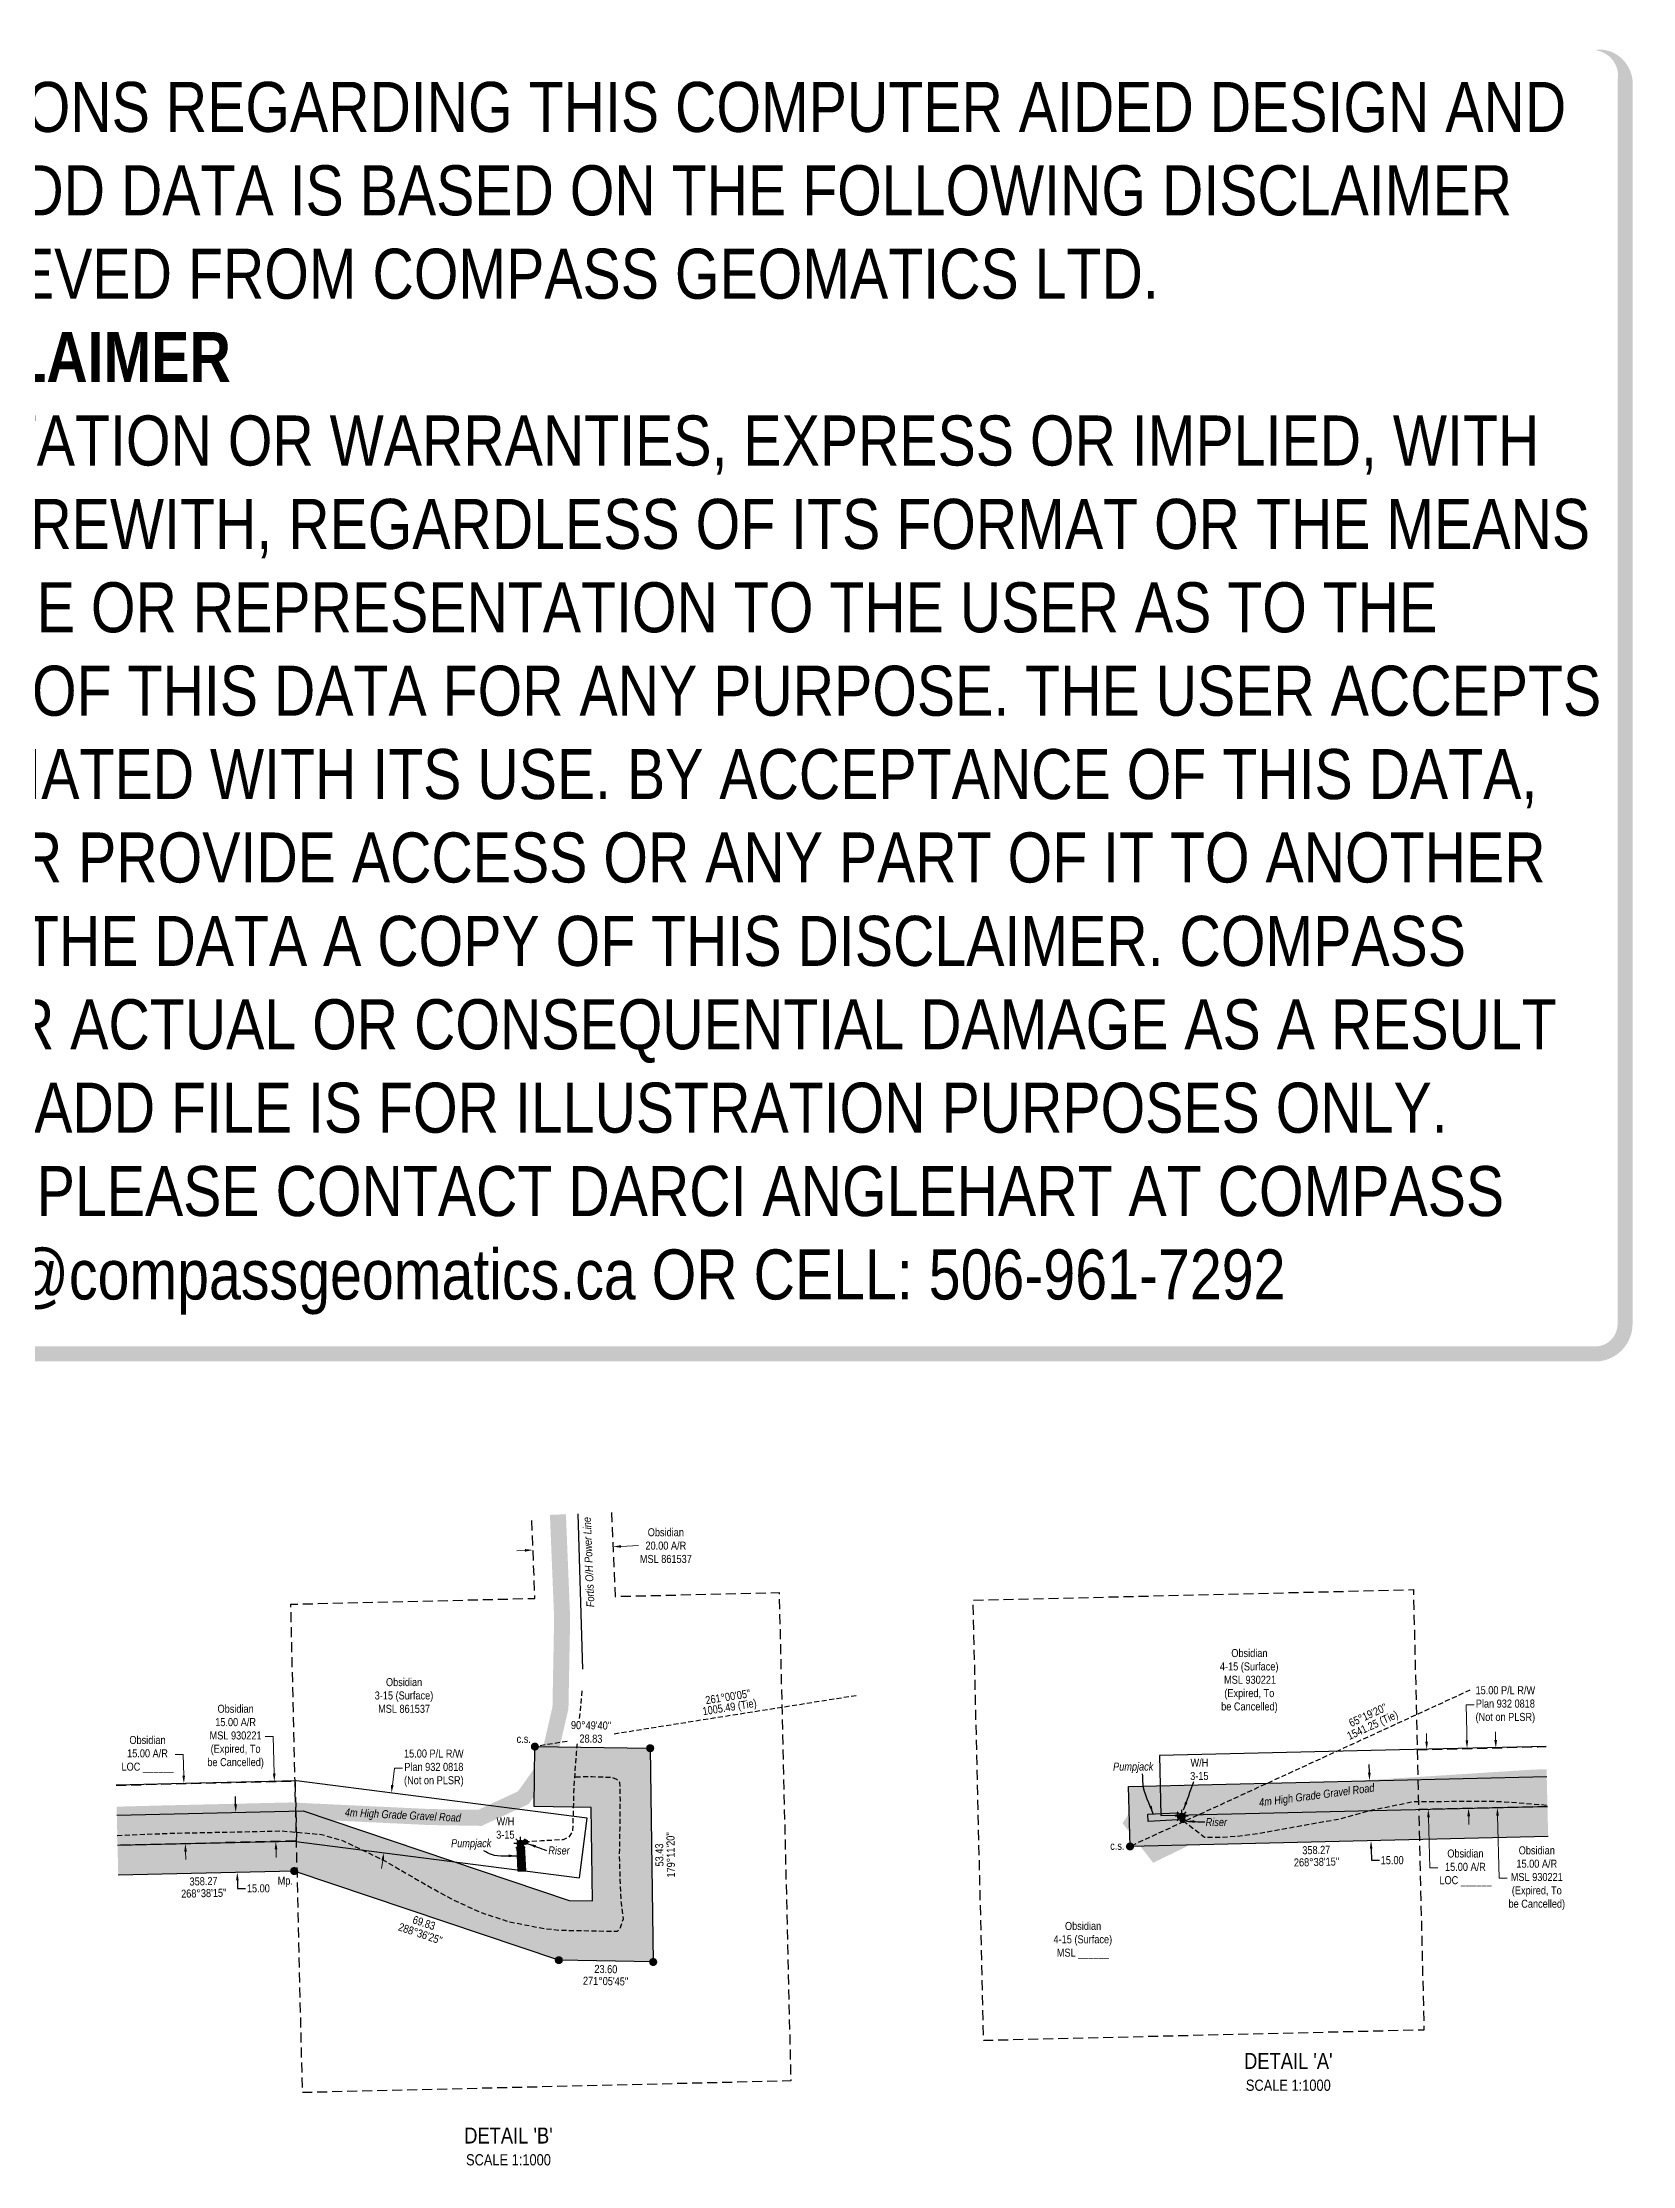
# Model space of a CAD drawing. Extents: x 617050 to 621024, y 5898240 to 5901140.
# Drawn here: x 619037 to 621024, y 5898487 to 5901140 of the extents above; entities that cross this region are included whole.
import ezdxf
from ezdxf.enums import TextEntityAlignment as Align

# ---------------------------------------------------------------- set-up
doc = ezdxf.new("R2010")
doc.units = 0
doc.header["$LTSCALE"] = 5
doc.header["$PDSIZE"] = 0.5
for name, pattern in [('foc-ACCESSROAD', [3.75, 2.5, -1.25]), ('foc-TIELINE', [1.875, 1.25, -0.625]), ('UG_PIPE', [1.875, 1.25, -0.625])]:
    doc.linetypes.add(name, pattern=pattern)
doc.layers.get('Defpoints').update_dxf_attribs({"color": 9})
for name, color, linetype in [('AS-PIPE-UG', 44, 'UG_PIPE'), ('AS-POWER', 104, 'foc-POWER'), ('AS-ROADS', 254, 'Continuous'), ('AS-SYMBOL', 7, 'Continuous'), ('C-RW', 13, 'Continuous'), ('C-WS', 13, 'foc-ACCESSROAD'), ('C-WS-S', 8, 'Continuous'), ('DETAIL-T', 7, 'Continuous'), ('L-BD', 7, 'Continuous'), ('L-BD1', 253, 'Continuous'), ('L-MON', 1, 'Continuous'), ('L-MON-T', 1, 'Continuous'), ('L-TIE', 7, 'foc-TIELINE'), ('P-PROPOSED', 10, 'Continuous'), ('P-PROPOSED-H', 21, 'Continuous'), ('P-TXT', 4, 'Continuous')]:
    doc.layers.add(name, color=color, linetype=linetype)
doc.layers.add('AS-STRUCTURE', color=7, linetype='Continuous', lineweight=30, true_color=0x595959)
doc.layers.add('AS-STRUCTURE-H', color=7, linetype='Continuous', true_color=0xa8a8a8)
doc.layers.add('AS-STRUCTURE-T', color=7, linetype='Continuous', true_color=0x454545)
for name, color, linetype, lineweight in [('C-AR-T', 13, 'Continuous', 9), ('C-RW-T', 13, 'Continuous', 9), ('C-WS-T', 13, 'Continuous', 9), ('T-TEXT', 48, 'Continuous', 18)]:
    doc.layers.add(name, color=color, linetype=linetype, lineweight=lineweight)
doc.layers.add('DISCLAIMER', color=7, linetype='Continuous', plot=False)
doc.styles.add('80', font='ARIALN.TTF', dxfattribs={"height": 10})
doc.styles.add('80CG', font='ARIALN.TTF', dxfattribs={"height": 10})
doc.styles.add('80L', font='ARIALN.TTF', dxfattribs={"height": 10})
doc.styles.add('foc-LtypeFont', font='ARIALN.TTF', dxfattribs={"height": 7.35})
doc.linetypes.add('foc-POWER', pattern='A,6,-1,["P",foc-LtypeFont,S=0.2,R=0,X=-0.625,Y=-0.75],-1.24,4', length=12.24)
doc.dimstyles.new('Compass 5 000', dxfattribs={"dimscale": 5, "dimtxt": 9, "dimasz": 2, "dimexe": 0.2, "dimexo": 0.0625, "dimgap": 0.5, "dimtad": 0, "dimtih": 1, "dimtoh": 1, "dimzin": 0, "dimdsep": 46, "dimtxsty": '80CG', "dimcen": 0.1, "dimse1": 1, "dimse2": 1, "dimclrd": 256, "dimclrt": 256, "dimaunit": 1, "dimadec": 4, "dimazin": 0, "dimtfac": 0.06, "dimtofl": 0, "dimtmove": 0, "dimatfit": 1, "dimfxl": 0.2, "dimtolj": 1, "dimtzin": 0, "dimlwd": -1, "dimarcsym": 0})

# ---------------------------------------------------------------- blocks, each defined once
blk = doc.blocks.new('RISER')
h = blk.add_hatch(color=255)
h.dxf.hatch_style = 1
edge = h.paths.add_edge_path()
edge.add_arc((0, 0), 0.7, 0, 360)
blk.add_hatch(color=13).paths.add_polyline_path([(0.58, -0.15), (-0.58, -0.15, 0.774597)])
at = {"color": 13}
blk.add_line((-0.58, -0.15), (0.58, -0.15), dxfattribs=at)
blk.add_circle((0, 0), 0.6, dxfattribs=at)
blk = doc.blocks.new('GAS')
h = blk.add_hatch(color=255)
h.dxf.hatch_style = 1
edge = h.paths.add_edge_path()
edge.add_arc((0, 0), 0.9, 0, 360)
for p, q in [((-0.81, 0), (-1.62, 0)), ((-0.57, 0.57), (-1.14, 1.14)), ((0, 0.81), (0, 1.62)), ((0.57, 0.57), (1.14, 1.14)), ((1.62, 0), (0.81, 0)), ((-0.57, -0.57), (-1.14, -1.14)), ((0, -0.81), (0, -1.62)), ((1.14, -1.14), (0.57, -0.57))]:
    blk.add_line(p, q)
blk.add_circle((0, 0), 0.8)
blk = doc.blocks.new('PLIA')
at = {"color": 255, "const_width": 1}
blk.add_lwpolyline([(-0.5, 0, 1), (0.5, 0, 1)], format="xyb", close=True, dxfattribs=at)
blk = doc.blocks.new('PLIAA')
blk.add_blockref('PLIA', (0, 0))
blk = doc.blocks.new('PLIB')
at = {"color": 1}
blk.add_circle((0, 0), 0.8, dxfattribs=at)
blk = doc.blocks.new('PLIBB')
blk.add_blockref('PLIB', (0, 0))
blk = doc.blocks.new('PLICC')
for name in ['PLIAA', 'PLIBB']:
    blk.add_blockref(name, (0, 0))
blk = doc.blocks.new('PLI')
blk.add_blockref('PLICC', (0, 0))
blk = doc.blocks.new('*D44')
at = {"layer": 'C-AR-T', "transparency": 16777216}
for p, q in [((619639.8, 5899255.7), (619629.8, 5899255.3)), ((619759.8, 5899260.7), (619781.5, 5899261.6))]:
    blk.add_line(p, q, dxfattribs=at)
for points in [[(619639.7, 5899257.4), (619639.9, 5899254.1), (619649.8, 5899256.1)], [(619759.7, 5899262.3), (619759.8, 5899259), (619749.8, 5899260.3)]]:
    blk.add_solid(points, dxfattribs=at)
at = {"layer": 'Defpoints', "color": 0, "transparency": 16777216}
for p in [(619650, 5899250.7), (619749.8, 5899260.3), (619750, 5899254.9)]:
    blk.add_point(p, dxfattribs=at)
at = {"layer": 'C-AR-T', "transparency": 16777216, "insert": (619815.8, 5899261.6), "char_height": 10, "attachment_point": 5, "style": '80CG'}
blk.add_mtext('\\A1;Obsidian\\P20.00 A/R\\PMSL 861537', dxfattribs=at)
blk = doc.blocks.new('*D45')
at = {"layer": 'C-AR-T', "transparency": 16777216}
for p, q in [((619325.3, 5899023), (619315.3, 5899023)), ((619326.4, 5898977), (619325.3, 5899023)), ((619328.7, 5898882.1), (619328.9, 5898872.1))]:
    blk.add_line(p, q, dxfattribs=at)
for points in [[(619328.1, 5898977), (619324.7, 5898976.9), (619326.6, 5898967)], [(619330.4, 5898882.1), (619327, 5898882), (619328.4, 5898892.1)]]:
    blk.add_solid(points, dxfattribs=at)
at = {"layer": 'Defpoints', "color": 0, "transparency": 16777216}
for p in [(619245.9, 5898965), (619326.6, 5898967), (619247.7, 5898890.1)]:
    blk.add_point(p, dxfattribs=at)
at = {"layer": 'C-AR-T', "transparency": 16777216, "insert": (619278.2, 5899023), "char_height": 10, "attachment_point": 5, "style": '80CG'}
blk.add_mtext('\\A1;Obsidian\\P15.00 A/R\\PMSL 930221\\P(Expired, To\\Pbe Cancelled)', dxfattribs=at)
blk = doc.blocks.new('*D46')
at = {"layer": 'C-AR-T', "transparency": 16777216}
for p, q in [((619212.7, 5899000.7), (619202.7, 5899000.7)), ((619213.4, 5898974.3), (619212.7, 5899000.7)), ((619215.6, 5898879.4), (619215.9, 5898869.4))]:
    blk.add_line(p, q, dxfattribs=at)
for points in [[(619215, 5898974.3), (619211.7, 5898974.3), (619213.6, 5898964.3)], [(619217.3, 5898879.4), (619214, 5898879.3), (619215.4, 5898889.4)]]:
    blk.add_solid(points, dxfattribs=at)
at = {"layer": 'Defpoints', "color": 0, "transparency": 16777216}
for p in [(619193.6, 5898963.8), (619213.6, 5898964.3), (619195.4, 5898888.9)]:
    blk.add_point(p, dxfattribs=at)
at = {"layer": 'C-AR-T', "transparency": 16777216, "insert": (619168.1, 5899000.7), "char_height": 10, "attachment_point": 5, "style": '80CG'}
blk.add_mtext('\\A1;Obsidian\\P15.00 A/R\\PLOC ______', dxfattribs=at)
blk = doc.blocks.new('*D47')
at = {"layer": 'Defpoints', "color": 0, "transparency": 16777216}
for p in [(619286.4, 5898928.5), (619280.2, 5898853.4), (619288.2, 5898853.6)]:
    blk.add_point(p, dxfattribs=at)
at = {"layer": 'P-TXT', "transparency": 16777216}
for p, q in [((619278.2, 5898938.4), (619278, 5898948.4)), ((619280.5, 5898843.4), (619280.7, 5898833.4)), ((619280.7, 5898833.4), (619290.7, 5898833.4))]:
    blk.add_line(p, q, dxfattribs=at)
for points in [[(619279.9, 5898938.4), (619276.5, 5898938.3), (619278.4, 5898928.4)], [(619282.1, 5898843.4), (619278.8, 5898843.4), (619280.2, 5898853.4)]]:
    blk.add_solid(points, dxfattribs=at)
at = {"layer": 'P-TXT', "transparency": 16777216, "insert": (619306.6, 5898833.4), "char_height": 10, "attachment_point": 5, "style": '80CG'}
blk.add_mtext('\\A1;15.00', dxfattribs=at)
blk = doc.blocks.new('*D48')
at = {"layer": 'C-RW-T', "transparency": 16777216}
for p, q in [((619474.1, 5898962.4), (619476.8, 5898983.7)), ((619476.8, 5898983.7), (619486.8, 5898983.7)), ((619462, 5898868.2), (619460.7, 5898858.3))]:
    blk.add_line(p, q, dxfattribs=at)
for points in [[(619472.4, 5898962.6), (619475.7, 5898962.2), (619472.8, 5898952.5)], [(619460.3, 5898868.4), (619463.6, 5898868), (619463.3, 5898878.1)]]:
    blk.add_solid(points, dxfattribs=at)
at = {"layer": 'Defpoints', "color": 0, "transparency": 16777216}
for p in [(619472.8, 5898952.5), (619524.5, 5898945.8), (619515, 5898871.5)]:
    blk.add_point(p, dxfattribs=at)
at = {"layer": 'C-RW-T', "transparency": 16777216, "insert": (619525.9, 5898983.7), "char_height": 10, "attachment_point": 5, "style": '80CG'}
blk.add_mtext('\\A1;15.00 P/L R/W\\PPlan 932 0818\\P(Not on PLSR)', dxfattribs=at)
blk = doc.blocks.new('*D49')
at = {"layer": 'C-AR-T', "transparency": 16777216}
for p, q in [((620852.7, 5899019), (620852.5, 5899029)), ((620855, 5898924.3), (620857, 5898846.1)), ((620857, 5898846.1), (620867, 5898846.1))]:
    blk.add_line(p, q, dxfattribs=at)
for points in [[(620854.4, 5899019), (620851, 5899018.9), (620853, 5899009)], [(620856.7, 5898924.4), (620853.4, 5898924.3), (620854.8, 5898934.3)]]:
    blk.add_solid(points, dxfattribs=at)
at = {"layer": 'Defpoints', "color": 0, "transparency": 16777216}
for p in [(620853, 5899009), (620797, 5899007.6), (620798.8, 5898933)]:
    blk.add_point(p, dxfattribs=at)
at = {"layer": 'C-AR-T', "transparency": 16777216, "insert": (620904.1, 5898846.1), "char_height": 10, "attachment_point": 5, "style": '80CG'}
blk.add_mtext('\\A1;Obsidian\\P15.00 A/R\\PMSL 930221\\P(Expired, To\\Pbe Cancelled)', dxfattribs=at)
blk = doc.blocks.new('*D50')
at = {"layer": 'C-AR-T', "transparency": 16777216}
for p, q in [((620766.4, 5899016.9), (620766.2, 5899026.9)), ((620768.7, 5898922.2), (620770.3, 5898858.9)), ((620770.3, 5898858.9), (620780.3, 5898858.9))]:
    blk.add_line(p, q, dxfattribs=at)
for points in [[(620768.1, 5899016.9), (620764.7, 5899016.8), (620766.6, 5899006.9)], [(620770.4, 5898922.3), (620767.1, 5898922.2), (620768.5, 5898932.2)]]:
    blk.add_solid(points, dxfattribs=at)
at = {"layer": 'Defpoints', "color": 0, "transparency": 16777216}
for p in [(620766.6, 5899006.9), (620778.8, 5899007.2), (620780.7, 5898932.5)]:
    blk.add_point(p, dxfattribs=at)
at = {"layer": 'C-AR-T', "transparency": 16777216, "insert": (620814.9, 5898858.9), "char_height": 10, "attachment_point": 5, "style": '80CG'}
blk.add_mtext('\\A1;Obsidian\\P15.00 A/R\\PLOC ______', dxfattribs=at)
blk = doc.blocks.new('*D52')
at = {"layer": 'Defpoints', "color": 0, "transparency": 16777216}
for p in [(620713.8, 5898968.4), (620696.9, 5898893), (620715.6, 5898893.5)]:
    blk.add_point(p, dxfattribs=at)
at = {"layer": 'P-TXT', "transparency": 16777216}
for p, q in [((620694.9, 5898978), (620694.7, 5898988)), ((620697.2, 5898883), (620697.5, 5898868.6)), ((620697.5, 5898868.6), (620707.5, 5898868.6))]:
    blk.add_line(p, q, dxfattribs=at)
for points in [[(620696.6, 5898978), (620693.2, 5898977.9), (620695.1, 5898968)], [(620698.8, 5898883.1), (620695.5, 5898883), (620696.9, 5898893)]]:
    blk.add_solid(points, dxfattribs=at)
at = {"layer": 'P-TXT', "transparency": 16777216, "insert": (620723.4, 5898868.6), "char_height": 10, "attachment_point": 5, "style": '80CG'}
blk.add_mtext('\\A1;15.00', dxfattribs=at)
blk = doc.blocks.new('*D53')
at = {"layer": 'C-RW-T', "transparency": 16777216}
for p, q in [((620825.7, 5899062.8), (620815.7, 5899062.8)), ((620815.7, 5899062.8), (620816.5, 5899028.4)), ((620816.7, 5899018.4), (620816.5, 5899028.4)), ((620819, 5898923.4), (620819.2, 5898913.4))]:
    blk.add_line(p, q, dxfattribs=at)
for points in [[(620818.4, 5899018.4), (620815.1, 5899018.3), (620817, 5899008.4)], [(620820.7, 5898923.5), (620817.3, 5898923.4), (620818.8, 5898933.4)]]:
    blk.add_solid(points, dxfattribs=at)
at = {"layer": 'Defpoints', "color": 0, "transparency": 16777216}
for p in [(620803.8, 5899008.1), (620817, 5899008.4), (620805.6, 5898933.1)]:
    blk.add_point(p, dxfattribs=at)
at = {"layer": 'C-RW-T', "transparency": 16777216, "insert": (620864.8, 5899062.8), "char_height": 10, "attachment_point": 5, "style": '80CG'}
blk.add_mtext('\\A1;15.00 P/L R/W\\PPlan 932 0818\\P(Not on PLSR)', dxfattribs=at)
blk = doc.blocks.new('Disclaimer_Legal')
at = {"layer": 'DISCLAIMER', "color": 254, "flags": 128}
blk.add_lwpolyline([(-3612.9, -1104.6, 37.5, 37.5, 0), (4096.1, -1104.6, 37.5, 37.5, 0.414214), (4171.1, -1029.6, 37.5, 37.5, 0), (4171.1, 2078.7, 37.5, 0, 0.414214), (4096.1, 2153.7, 0, 0, 0), (-3612.9, 2153.7, 0, 0, 0.414214), (-3687.9, 2078.7, 0, 0, 0), (-3687.9, -1029.6, 0, 37.5, 0.414214)], format="xyseb", close=True, dxfattribs=at)
at = {"layer": 'DISCLAIMER', "color": 254, "insert": (241.6, 533.9), "char_height": 125, "width": 7717.568, "attachment_point": 5, "style": '80'}
blk.add_mtext('NOTICE TO THE CORPORATION, PERSON &/OR PERSONS REGARDING THIS COMPUTER AIDED DESIGN AND DRAFTING (CADD) FILES. ACCEPTANCE OF THE CADD DATA IS BASED ON THE FOLLOWING DISCLAIMER WHICH COVERS ALL CADD DATA RECIEVED FROM COMPASS GEOMATICS LTD.\\P{\\fArial Narrow|b1|i0|c0|p34;DISCLAIMER}\\PCOMPASS GEOMATICS LTD. MAKES NO REPRESENTATION OR WARRANTIES, EXPRESS OR IMPLIED, WITH RESPECT TO THE REUSE OF THE DATA PROVIDED HEREWITH, REGARDLESS OF ITS FORMAT OR THE MEANS OF ITS TRANSMISSION. THERE IS NO GUARANTEE OR REPRESENTATION TO THE USER AS TO THE ACCURACY, CURRENCY, SUITABILITY OR RELIABILITY OF THIS DATA FOR ANY PURPOSE. THE USER ACCEPTS THE DATA "AS IS", AND ASSUMES ALL RISKS ASSOCIATED WITH ITS USE. BY ACCEPTANCE OF THIS DATA, THE USER AGREES NOT TO TRANSMIT THIS DATA OR PROVIDE ACCESS OR ANY PART OF IT TO ANOTHER PARTY UNLESS THE USER SHALL INCLUDE WITH THE DATA A COPY OF THIS DISCLAIMER. COMPASS GEOMATICS LTD. ASSUMES NO RESPONSIBILITY FOR ACTUAL OR CONSEQUENTIAL DAMAGE AS A RESULT OF ANY USER\'S RELIANCE ON THIS DATA. THIS CADD FILE IS FOR ILLUSTRATION PURPOSES ONLY.\\PIF YOU REQUIRE MORE ACCURATE INFORMATION, PLEASE CONTACT DARCI ANGLEHART AT COMPASS GEOMATICS LTD. VIA EMAIL: darci.anglehart@compassgeomatics.ca OR CELL: 506-961-7292', dxfattribs=at)

msp = doc.modelspace()

# ---------------------------------------------------------------- hatches: boundary and pattern name
at = {"layer": 'AS-ROADS'}
h = msp.add_hatch(color=256, dxfattribs=at)
h.dxf.hatch_style = 1
h.paths.add_polyline_path([(620628.596, 5898956.672), (620509.078, 5898954.74), (620458.454, 5898963.124), (620415.132, 5898957.467), (620386.456, 5898914.826), (620424.737, 5898865.421), (620494.757, 5898899.394), (620554.931, 5898926.67)])
at = {"layer": 'AS-STRUCTURE-H'}
h = msp.add_hatch(color=256, dxfattribs=at)
h.dxf.hatch_style = 1
h.paths.add_polyline_path([(620455.361, 5898918.935), (620418.491, 5898917.145), (620418.276, 5898926.225), (620454.746, 5898927.795)])
h = msp.add_hatch(color=256, dxfattribs=at)
h.dxf.hatch_style = 1
h.paths.add_polyline_path([(619638.932, 5898885.654), (619640.362, 5898855.084), (619631.172, 5898854.834), (619629.877, 5898885.379)])
at = {"layer": 'P-PROPOSED-H'}
h = msp.add_hatch(color=256, dxfattribs=at)
h.dxf.hatch_style = 1
h.paths.add_polyline_path([(619129.767, 5898924.821), (619131.567, 5898849.87), (619351.293, 5898855.097), (619682.087, 5898743.729), (619800.027, 5898741.474), (619796.247, 5899008.499), (619652.182, 5899010.579), (619651.1, 5898935.614), (619722.313, 5898934.586), (619723.965, 5898817.914), (619695.065, 5898818.467), (619362.705, 5898930.363)])
h = msp.add_hatch(color=256, dxfattribs=at)
h.dxf.hatch_style = 1
h.paths.add_polyline_path([(620918.306, 5898898.296), (620916.523, 5898973.248), (620394.021, 5898960.818), (620395.804, 5898885.866)])

# ---------------------------------------------------------------- linework, layer by layer
at = {"layer": 'AS-PIPE-UG', "flags": 128}
for points in [[(619710.802, 5899080.049), (619703.867, 5899003.429), (619700.752, 5898960.839), (619699.567, 5898914.424), (619699.312, 5898905.094), (619694.537, 5898897.319), (619687.297, 5898894.104), (619660.557, 5898892.774), (619642.142, 5898891.439)], [(619130.374, 5898899.548), (619197.137, 5898902.329), (619336.127, 5898905.179), (619385.537, 5898900.789), (619412.417, 5898893.029), (619463.877, 5898868.174), (619506.622, 5898843.289), (619547.907, 5898820.189), (619584.432, 5898803.339), (619620.642, 5898791.484), (619664.442, 5898783.279), (619682.707, 5898781.174), (619755.307, 5898779.864), (619759.227, 5898784.569), (619762.812, 5898795.474), (619760.212, 5898815.549), (619758.802, 5898844.624), (619757.992, 5898875.844), (619758.572, 5898907.874), (619758.957, 5898943.819), (619758.467, 5898965.864), (619754.402, 5898969.459), (619749.397, 5898971.779), (619723.587, 5898972.614), (619713.332, 5898972.699), (619701.462, 5898972.329)], [(620462.371, 5898918.045), (620489.016, 5898897.235), (620511.116, 5898897.58), (620529.311, 5898898.72), (620554.941, 5898902.065), (620613.551, 5898912.46), (620658.271, 5898920.345), (620698.766, 5898931.43), (620750.351, 5898941.98), (620849.826, 5898942.435), (620880.051, 5898940.48), (620917.374, 5898937.443)]]:
    msp.add_lwpolyline(points, dxfattribs=at)
at = {"layer": 'AS-POWER', "flags": 128}
msp.add_lwpolyline([(619712.231, 5899107.338), (619706.303, 5899301.503)], dxfattribs=at)
at = {"layer": 'AS-ROADS', "const_width": 19.993, "flags": 128}
for points in [[(619680.95, 5899300.455), (619686.222, 5899171.064), (619684.117, 5899058.974), (619668.032, 5898989.229), (619637.622, 5898946.639), (619583.562, 5898921.544), (619520.177, 5898922.559), (619347.557, 5898930.794), (619182.227, 5898926.894), (619129.752, 5898925.485)], [(620916.547, 5898972.216), (620900.406, 5898971.85), (620654.131, 5898956.135), (620575.436, 5898945.815)]]:
    msp.add_lwpolyline(points, dxfattribs=at)
at = {"layer": 'AS-STRUCTURE', "flags": 128}
for points in [[(620455.361, 5898918.935), (620418.491, 5898917.145), (620418.276, 5898926.225), (620454.746, 5898927.795)], [(619638.932, 5898885.654), (619640.362, 5898855.084), (619631.172, 5898854.834), (619629.877, 5898885.379)]]:
    msp.add_lwpolyline(points, close=True, dxfattribs=at)
at = {"layer": 'C-RW', "flags": 128}
for points in [[(620915.631, 5899010.725), (620732.487, 5899006.367), (620432.681, 5898999.231), (620434.465, 5898924.28), (620734.271, 5898931.415), (620917.414, 5898935.774)], [(619130.667, 5898887.343), (619350.432, 5898892.574), (619708.042, 5898846.719), (619717.578, 5898921.082), (619354.331, 5898967.66), (619128.868, 5898962.294)]]:
    msp.add_lwpolyline(points, dxfattribs=at)
at = {"layer": 'C-WS', "flags": 128}
for points in [[(619747.985, 5899303.226), (619752.331, 5899198.117), (619957.374, 5899203.013), (619971.94, 5898592.841), (619361.767, 5898578.274), (619354.264, 5898892.587), (619352.471, 5898967.608), (619347.202, 5899188.45), (619652.284, 5899195.735), (619648.011, 5899299.093)], [(620917.414, 5898935.772), (620756.504, 5898931.944), (620763.117, 5898656.47), (620212.964, 5898643.258), (620199.753, 5899193.411), (620749.904, 5899206.623), (620754.711, 5899006.566), (620905.685, 5899010.295), (620915.635, 5899010.541)], [(620754.711, 5899006.566), (620756.504, 5898931.944)], [(619128.869, 5898962.239), (619352.471, 5898967.608), (619354.262, 5898892.665), (619130.667, 5898887.346)]]:
    msp.add_lwpolyline(points, dxfattribs=at)
at = {"layer": 'L-TIE', "flags": 128}
for points in [[(620053.746, 5899074.166), (619652.182, 5899010.579)], [(620820.629, 5899081.058), (620395.804, 5898885.866)]]:
    msp.add_lwpolyline(points, dxfattribs=at)
at = {"layer": 'P-PROPOSED', "flags": 128}
for points in [[(619129.767, 5898924.821), (619362.705, 5898930.363), (619695.065, 5898818.467), (619723.965, 5898817.914), (619722.313, 5898934.586), (619651.1, 5898935.614), (619652.182, 5899010.579), (619796.247, 5899008.499), (619800.027, 5898741.474), (619682.087, 5898743.729), (619351.293, 5898855.097), (619131.567, 5898849.87)], [(620918.306, 5898898.296), (620395.804, 5898885.866), (620394.021, 5898960.818), (620916.523, 5898973.248)]]:
    msp.add_lwpolyline(points, dxfattribs=at)

# ---------------------------------------------------------------- block references
at = {"xscale": 0.5, "yscale": 0.5, "zscale": 0.5}
msp.add_blockref('Disclaimer_Legal', (618928.822, 5900053.341), dxfattribs=at)
at = {"layer": 'AS-SYMBOL'}
for p, xscale, yscale, zscale in [((620461.586, 5898918.585), 4.998177750000005, 4.998177750000005, 4.998177750000005), ((619640.217, 5898891.254), 4.998177750000007, 4.998177750000007, 4.998177750000007)]:
    msp.add_blockref('RISER', p, dxfattribs=dict(at, xscale=xscale, yscale=yscale, zscale=zscale))
at = {"layer": 'C-WS-S'}
for p, xscale, yscale, zscale in [((620460.476, 5898923.46), 4.998177750000005, 4.998177750000005, 4.998177750000005), ((619634.162, 5898889.569), 4.998177750000007, 4.998177750000007, 4.998177750000007)]:
    msp.add_blockref('GAS', p, dxfattribs=dict(at, xscale=xscale, yscale=yscale, zscale=zscale))
at = {"layer": 'L-MON'}
for p, xscale, yscale, zscale in [((619652.182, 5899010.579), 4.998177750000007, 4.998177750000007, 4.998177750000007), ((619796.247, 5899008.499), 4.998177750000007, 4.998177750000007, 4.998177750000007), ((620395.806, 5898885.8), 4.998177750000005, 4.998177750000005, 4.998177750000005), ((619351.392, 5898855.064), 4.998177750000007, 4.998177750000007, 4.998177750000007), ((619682.087, 5898743.729), 4.998177750000007, 4.998177750000007, 4.998177750000007), ((619800.027, 5898741.474), 4.998177750000007, 4.998177750000007, 4.998177750000007)]:
    msp.add_blockref('PLI', p, dxfattribs=dict(at, xscale=xscale, yscale=yscale, zscale=zscale))

# ---------------------------------------------------------------- texts
at = {"layer": 'AS-POWER', "insert": (619716.693, 5899184.165), "char_height": 10, "attachment_point": 1, "rotation": 92.367652, "style": '80L'}
msp.add_mtext_dynamic_manual_height_columns('\\pi0.34677;{\\fArial Narrow|b0|i1|c0|p34;Fortis O/H Power Line}', width=112.54211, gutter_width=50, heights=[0], dxfattribs=at)
at = {"layer": 'AS-STRUCTURE-T', "char_height": 9.99636, "attachment_point": 1, "style": '80L'}
for s, width, insert in [('\\pi-10.278;{\\fArial Narrow|b0|i1|c0|p34;Pumpjack}', 29.7794, (620384.949, 5898990.613)), ('\\pi0.57162;{\\fArial Narrow|b0|i1|c0|p34;Pumpjack}', 51.47959, (619546.879, 5898894.881))]:
    msp.add_mtext_dynamic_manual_height_columns(s, width=width, gutter_width=50, heights=[0], dxfattribs=dict(at, insert=insert))
at = {"layer": 'C-WS-T', "attachment_point": 1, "style": '80L'}
for s, width, insert, char_height in [('\\pi14.395;Obsidian\\P\\pi0.1148;4-15 (Surface)\\P\\pi5.316;MSL 930221\\P\\pi5.681;(Expired, To \\P\\pi1.6837;be Cancelled)', 72.62387, (620508.02, 5899132.403), 10), ('\\pi14.403;Obsidian\\P\\pi0.29165;3-15 (Surface)\\P\\pi4.5398;MSL 861537', 72.62387, (619451.702, 5899096.123), 9.99636), ('\\pi0.70188;W/H\\P\\pi0.28252;3-15', 22.54884, (620470.69, 5898995.531), 9.99636), ('\\pi0.70188;W/H\\P\\pi0.28252;3-15', 22.54884, (619603.538, 5898922.232), 9.99636), ('\\pi14.395;Obsidian\\P\\pi0.1148;4-15 (Surface)\\P\\pi4.2246;MSL ______', 72.62387, (620300.149, 5898791.491), 10)]:
    msp.add_mtext_dynamic_manual_height_columns(s, width=width, gutter_width=50, heights=[0], dxfattribs=dict(at, insert=insert, char_height=char_height))
at = {"layer": 'DETAIL-T', "color": 3, "char_height": 19.99271, "width": 109.66888, "attachment_point": 5, "style": '80CG'}
for s, insert in [("DETAIL 'A'\\P{\\H0.7x;SCALE 1:1000}", (620593.632, 5898604.074)), ("DETAIL 'B'\\P{\\H0.7x;SCALE 1:1000}", (619619.147, 5898510.927))]:
    msp.add_mtext(s, dxfattribs=dict(at, insert=insert))
at = {"layer": 'L-BD', "color": 4, "style": '80L'}
for s, height, rotation, p in [('1005.49 (Tie)', 9.99636, 8.998, (619895.572, 5899058.734)), ("261°00'05''", 9.99636, 8.998, (619893.344, 5899072.803)), ("65°19'20''", 9.9964, 24.6771, (620693.043, 5899049.939)), ('1541.25 (Tie)', 9.99636, 24.6771, (620699.303, 5899036.314))]:
    msp.add_text(s, height=height, rotation=rotation, dxfattribs=at).set_placement(p, align=Align.MIDDLE)
at = {"layer": 'L-BD1', "color": 4, "style": '80L'}
for s, height, rotation, p in [("179°11'20''", 9.99636, 90.811, (619821.876, 5898875.322)), ('53.43', 9.9964, 90.811, (619807.633, 5898875.121)), ('358.27', 9.9964, 1.3628, (620628.597, 5898881.405)), ("268°38'15''", 9.99636, 1.3628, (620628.954, 5898866.415)), ("268°38'15''", 9.99636, 1.3628, (619238.497, 5898827.416)), ('358.27', 9.9964, 1.3628, (619238.14, 5898842.406)), ('69.83', 9.9964, 341.3932, (619513.66, 5898790.413)), ("288°36'25''", 9.99636, 341.3932, (619509.115, 5898776.913)), ("271°05'45''", 9.99636, 358.9046, (619740.579, 5898717.615)), ('23.60', 9.9964, 358.9046, (619740.866, 5898732.607))]:
    msp.add_text(s, height=height, rotation=rotation, dxfattribs=at).set_placement(p, align=Align.MIDDLE)
at = {"layer": 'L-MON-T', "attachment_point": 1, "style": '80L'}
for s, width, insert, char_height in [('\\pi0.54956;c.s.', 16.95475, (619628.769, 5899025.169), 10), ('\\pi0.55554;c.s.', 16.95475, (620370.517, 5898891.597), 9.99636), ('\\pi0.9593,t10.959;Mp.', 18.22397, (619329.783, 5898848.146), 10)]:
    msp.add_mtext_dynamic_manual_height_columns(s, width=width, gutter_width=50, heights=[0], dxfattribs=dict(at, insert=insert, char_height=char_height))
at = {"layer": 'T-TEXT', "char_height": 10, "attachment_point": 1, "style": '80L'}
for insert, rotation in [((620556.087, 5898945.523), 7.47109), ((619414.663, 5898933.541), 357.268722)]:
    msp.add_mtext_dynamic_manual_height_columns('\\pi0.3392;{\\fArial Narrow|b0|i1|c0|p34;4m High Grade Gravel Road}', width=145.88987, gutter_width=50, heights=[0], dxfattribs=dict(at, insert=insert, rotation=rotation))
at = {"layer": 'T-TEXT', "char_height": 9.99636, "attachment_point": 1, "style": '80L'}
for insert in [(620492.588, 5898921.279), (619671.225, 5898885.783)]:
    msp.add_mtext_dynamic_manual_height_columns('\\pi-2.3052;{\\fArial Narrow|b0|i1|c0|p34;Riser}', width=22.54884, gutter_width=50, heights=[0], dxfattribs=dict(at, insert=insert))

# ---------------------------------------------------------------- dimensions: what is measured, and where the dimension line sits
at = {"layer": 'C-AR-T', "color": 4}
for base, p1, p2, angle, text, picture, middle in [((619749.761, 5899260.269), (619650.011, 5899250.723), (619749.985, 5899254.857), 2.367652, 'Obsidian\\P20.00 A/R\\PMSL 861537', '*D44', (619815.825, 5899261.583)), ((619326.65, 5898966.988), (619247.661, 5898890.129), (619245.862, 5898965.048), 91.375386, 'Obsidian\\P15.00 A/R\\PMSL 930221\\P(Expired, To\\Pbe Cancelled)', '*D45', (619278.176, 5899023.018)), ((619213.601, 5898964.311), (619195.366, 5898888.885), (619193.583, 5898963.835), 91.36333, 'Obsidian\\P15.00 A/R\\PLOC ______', '*D46', (619168.13, 5899000.718)), ((620766.649, 5899006.861), (620780.686, 5898932.519), (620778.842, 5899007.162), 91.414864, 'Obsidian\\P15.00 A/R\\PLOC ______', '*D50', (620814.907, 5898858.944)), ((620852.952, 5899008.993), (620798.838, 5898932.951), (620796.994, 5899007.611), 91.414864, 'Obsidian\\P15.00 A/R\\PMSL 930221\\P(Expired, To\\Pbe Cancelled)', '*D49', (620904.104, 5898846.095))]:
    dim = msp.add_linear_dim(base=base, p1=p1, p2=p2, angle=angle, text=text, dimstyle='Compass 5 000', dxfattribs=at)
    dim.commit()
    dim.dimension.update_dxf_attribs({"geometry": picture, "text_midpoint": middle, "dimtype": 161})
at = {"layer": 'C-RW-T', "color": 4}
dim = msp.add_linear_dim(base=(620816.976, 5899008.377), p1=(620805.595, 5898933.113), p2=(620803.811, 5899008.064), angle=91.363334, text='15.00 P/L R/W\\PPlan 932 0818\\P(Not on PLSR)', dimstyle='Compass 5 000', override={"dimtmove": 1}, dxfattribs=at)
dim.commit()
dim.dimension.update_dxf_attribs({"geometry": '*D53', "text_midpoint": (620838.704, 5899062.811), "dimtype": 161})
dim = msp.add_linear_dim(base=(619472.788, 5898952.471), p1=(619514.977, 5898871.475), p2=(619524.512, 5898945.839), angle=82.693048, text='15.00 P/L R/W\\PPlan 932 0818\\P(Not on PLSR)', dimstyle='Compass 5 000', dxfattribs=at)
dim.commit()
dim.dimension.update_dxf_attribs({"geometry": '*D48', "text_midpoint": (619525.874, 5898983.66), "dimtype": 161})
at = {"layer": 'P-TXT', "color": 4}
for base, p1, p2, picture, middle in [((620696.929, 5898893.03), (620713.784, 5898968.425), (620715.567, 5898893.473), '*D52', (620723.448, 5898868.61)), ((619280.214, 5898853.406), (619286.425, 5898928.548), (619288.208, 5898853.596), '*D47', (619306.627, 5898833.412))]:
    dim = msp.add_linear_dim(base=base, p1=p1, p2=p2, angle=271.362767, text='15.00', dimstyle='Compass 5 000', dxfattribs=at)
    dim.commit()
    dim.dimension.update_dxf_attribs({"geometry": picture, "text_midpoint": middle, "dimtype": 161})

# ---------------------------------------------------------------- leaders
at = {"layer": 'AS-STRUCTURE-T', "path_type": 1}
for points in [[(620424.57, 5898926.687), (620412.071, 5898963.854), (620411.575, 5898976.737)], [(619629.287, 5898873.534), (619598.074, 5898875.701), (619588.298, 5898880.423)]]:
    msp.add_leader(points, dimstyle='Compass 5 000', override={"dimgap": 0.5, "dimtad": 0}, dxfattribs=at)
at = {"layer": 'C-WS-T', "path_type": 1}
msp.add_leader([(620462.58, 5898931.462), (620475.64, 5898966.827)], dimstyle='Compass 5 000', override={"dimgap": 0.5, "dimtad": 0}, dxfattribs=at)
at = {"layer": 'T-TEXT', "path_type": 1}
for points in [[(620466.232, 5898917.258), (620489.261, 5898916.47)], [(619643.396, 5898889.268), (619666.667, 5898880.847)]]:
    msp.add_leader(points, dimstyle='Compass 5 000', override={"dimgap": 0.5, "dimtad": 0}, dxfattribs=at)

# ---------------------------------------------------------------- next in the draw order: texts
at = {"layer": 'L-BD1', "color": 4, "insert": (619722.492, 5899042.149), "char_height": 9.99636, "width": 50.5262, "attachment_point": 2, "rotation": 359.1728, "style": '80L', "bg_fill": 3, "box_fill_scale": 1.15, "bg_fill_color": 256, "bg_fill_true_color": 256, "bg_fill_transparency": 0}
msp.add_mtext("90°49'40'' 28.83", dxfattribs=at)

doc.saveas('drawing.dxf')
